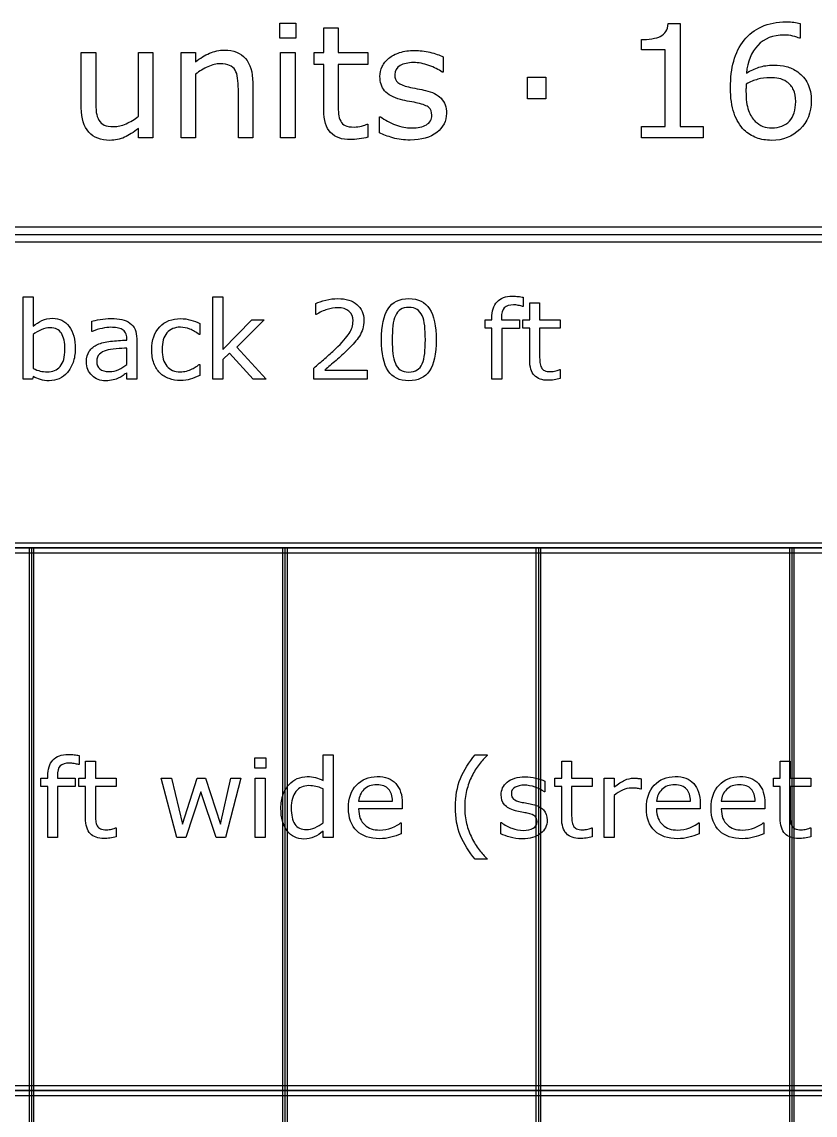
# Model space of a CAD drawing. Extents: x -13 to 750, y 12 to 2314.
# Drawn here: x 154.2 to 219.9, y 1644.9 to 1735.5 of the extents above; entities that cross this region are included whole.
import ezdxf

# ---------------------------------------------------------------- set-up
doc = ezdxf.new("R2010")
doc.units = 0
doc.layers.get('0').update_dxf_attribs({"linetype": 'CONTINUOUS'})

msp = doc.modelspace()

# ---------------------------------------------------------------- linework, layer by layer
at = {"color": 7}
for points in [[(176.90918, 1734.16734), (175.56348, 1734.16734), (175.56348, 1735.40514), (176.90918, 1735.40514)], [(176.83301, 1725.89), (175.63965, 1725.89), (175.63965, 1732.98033), (176.83301, 1732.98033)], [(197.60889, 1729.13367), (196.0918, 1729.13367), (196.0918, 1730.93006), (197.60889, 1730.93006)], [(219.60983, 1728.95598)], [(189.38232, 1727.93397)], [(43.400391, 1718.48961), (43.400391, 1266.2904), (268.59961, 1266.2904), (268.59961, 1718.48961)], [(44, 1717.89), (268, 1717.89), (268, 1691.89), (44, 1691.89)], [(44.599609, 1717.29039), (267.40039, 1717.29039), (267.40039, 1267.4896), (44.599609, 1267.4896)], [(174.45483, 1705.89), (173.36499, 1705.89), (171.39624, 1708.03893), (170.86011, 1707.52916), (170.86011, 1705.89), (170.03394, 1705.89), (170.03394, 1712.72789), (170.86011, 1712.72789), (170.86011, 1708.34215), (173.24634, 1710.79869), (174.28784, 1710.79869), (172.00708, 1708.53111)], [(188.52612, 1709.16393)], [(157.7644, 1708.35967)], [(158.61694, 1708.3817)], [(162.89722, 1707.09852)], [(187.37035, 1707.16881)], [(43.599609, 1692.29039), (43.599609, 1646.48961), (268.40039, 1646.48961), (268.40039, 1692.29039)], [(44, 1691.89), (268, 1691.89), (268, 1646.89), (44, 1646.89)], [(154.80078, 1691.89), (154.80078, 1433.89), (155.19922, 1433.89), (155.19922, 1691.89)], [(175.80078, 1691.89), (175.80078, 1433.89), (176.19922, 1433.89), (176.19922, 1691.89)], [(196.80078, 1691.89), (196.80078, 1433.89), (197.19922, 1433.89), (197.19922, 1691.89)], [(217.80078, 1691.89), (217.80078, 1433.89), (218.19922, 1433.89), (218.19922, 1691.89)], [(44.400391, 1691.48961), (267.59961, 1691.48961), (267.59961, 1647.29039), (44.400391, 1647.29039)], [(174.42187, 1673.62047), (173.49023, 1673.62047), (173.49023, 1674.4774), (174.42187, 1674.4774)], [(172.34326, 1672.79869), (171.06445, 1667.89), (170.2998, 1667.89), (169.03857, 1671.67369), (167.78613, 1667.89), (167.02588, 1667.89), (165.73389, 1672.79869), (166.59521, 1672.79869), (167.49609, 1668.99742), (168.72217, 1672.79869), (169.40332, 1672.79869), (170.66016, 1668.99742), (171.5127, 1672.79869)], [(174.36914, 1667.89), (173.54297, 1667.89), (173.54297, 1672.79869), (174.36914, 1672.79869)], [(197.73047, 1669.30504)], [(179.15918, 1669.09847)], [(44, 1646.89), (268, 1646.89), (268, 1620.89), (44, 1620.89)]]:
    msp.add_lwpolyline(points, close=True, dxfattribs=at)
for points in [[(207.75244, 1735.37343), (208.73633, 1735.37343), (208.73633, 1726.85487), (210.66602, 1726.85487), (210.66602, 1725.89)], [(218.68945, 1735.37343), (218.68945, 1734.16103), (218.62595, 1734.16103)], [(179.21973, 1728.20694), (179.21973, 1731.97745), (178.41357, 1731.97745), (178.41357, 1732.98038), (179.21973, 1732.98038), (179.21973, 1735.01798), (180.41309, 1735.01798), (180.41309, 1732.98038), (182.87598, 1732.98038), (182.87598, 1731.97745), (180.41309, 1731.97745), (180.41309, 1728.7465)], [(210.66602, 1725.89), (205.5498, 1725.89), (205.5498, 1726.85484), (207.51758, 1726.85484), (207.51758, 1733.1898), (205.5498, 1733.1898), (205.5498, 1734.05309)], [(159.12305, 1728.37828), (159.12305, 1732.98033), (160.31641, 1732.98033), (160.31641, 1728.94322)], [(163.85842, 1727.68639), (163.85842, 1732.98033), (165.05178, 1732.98033), (165.05176, 1725.89)], [(168.59378, 1731.18395), (168.59378, 1725.89), (167.40042, 1725.89), (167.40042, 1732.98033), (168.59378, 1732.98033), (168.59378, 1732.19322)], [(189.10305, 1732.61854), (189.10305, 1731.34266), (189.03955, 1731.34266)], [(173.3291, 1725.89), (172.13574, 1725.89), (172.13574, 1729.92711)], [(173.32913, 1730.49205), (173.3291, 1725.89)], [(218.32168, 1728.90514), (218.32129, 1728.90512)], [(183.84082, 1726.31531), (183.84082, 1727.65467), (183.90432, 1727.65467)], [(165.05176, 1725.89), (163.8584, 1725.89), (163.8584, 1726.67711)], [(182.81251, 1727.02626), (182.87601, 1727.02626), (182.87598, 1725.9535)], [(155.12329, 1706.11847), (155.07056, 1705.89), (154.29712, 1705.89), (154.29712, 1712.72789), (155.12329, 1712.72789), (155.12329, 1710.28453)], [(195.7376, 1712.68394), (195.73755, 1711.92809)], [(178.59009, 1711.23814), (178.54619, 1711.23814), (178.54619, 1712.161)], [(195.73755, 1711.92809), (195.69365, 1711.92809)], [(196.27808, 1707.49405), (196.27808, 1710.10441), (195.71997, 1710.10441), (195.71997, 1710.79874), (196.27808, 1710.79874), (196.27808, 1712.20939), (197.10425, 1712.20939), (197.10425, 1710.79874), (198.80933, 1710.79874), (198.80933, 1710.10441), (197.10425, 1710.10441), (197.10425, 1707.86759)], [(193.94024, 1710.96564), (193.94024, 1710.79865), (195.42998, 1710.79865), (195.42998, 1710.10432), (193.9666, 1710.10432), (193.9666, 1705.89), (193.14043, 1705.89), (193.14043, 1710.10436), (192.58233, 1710.10436), (192.58233, 1710.79869), (193.14043, 1710.79869), (193.14043, 1710.96129)], [(160.02759, 1709.85392), (159.98369, 1709.85392), (159.98369, 1710.69327)], [(168.9397, 1710.50426), (168.9397, 1709.5858), (168.8958, 1709.5858)], [(155.12329, 1709.59012), (155.12329, 1706.77762)], [(162.89722, 1709.13317), (162.89722, 1709.26062)], [(163.71904, 1709.22109), (163.71899, 1705.89)], [(162.89722, 1707.0985), (162.89722, 1708.4652)], [(163.71899, 1705.89), (162.89722, 1705.89), (162.89722, 1706.41295)], [(168.8958, 1707.10728), (168.9397, 1707.10728), (168.9397, 1706.19762)], [(182.81323, 1705.89), (178.38354, 1705.89), (178.38354, 1706.80846)], [(179.29324, 1706.64146), (182.81326, 1706.64146), (182.81323, 1705.89)], [(198.7654, 1706.67664), (198.8093, 1706.67664), (198.80933, 1705.93395)], [(155, 1691.89), (155, 1433.89)], [(176, 1691.89), (176, 1433.89)], [(197, 1691.89), (197, 1433.89)], [(218, 1691.89), (218, 1433.89)], [(158.9356, 1674.68394), (158.93555, 1673.92805)], [(179.15918, 1672.60093), (179.15918, 1674.72788), (179.98535, 1674.72788), (179.98535, 1667.89)], [(191.7583, 1674.72789), (192.76465, 1674.72789), (192.76465, 1674.68399)], [(158.93555, 1673.92805), (158.89165, 1673.92805)], [(159.47607, 1669.49401), (159.47607, 1672.10437), (158.91797, 1672.10437), (158.91797, 1672.7987), (159.47607, 1672.7987), (159.47607, 1674.20935), (160.30225, 1674.20935), (160.30225, 1672.7987), (162.00732, 1672.7987), (162.00732, 1672.10437), (160.30225, 1672.10437), (160.30225, 1669.86755)], [(198.93018, 1669.49405), (198.93018, 1672.10441), (198.37207, 1672.10441), (198.37207, 1672.79874), (198.93018, 1672.79874), (198.93018, 1674.20939), (199.75635, 1674.20939), (199.75635, 1672.79874), (201.46143, 1672.79874), (201.46143, 1672.10441), (199.75635, 1672.10441), (199.75635, 1669.86759)], [(217.04004, 1669.49405), (217.04004, 1672.10441), (216.48193, 1672.10441), (216.48193, 1672.79874), (217.04004, 1672.79874), (217.04004, 1674.20939), (217.86621, 1674.20939), (217.86621, 1672.79874), (219.57129, 1672.79874), (219.57129, 1672.10441), (217.86621, 1672.10441), (217.86621, 1669.86759)], [(157.13823, 1672.9656), (157.13823, 1672.79861), (158.62798, 1672.79861), (158.62798, 1672.10428), (157.1646, 1672.10428), (157.1646, 1667.89), (156.33843, 1667.89), (156.33843, 1672.10436), (155.78032, 1672.10436), (155.78032, 1672.79869), (156.33843, 1672.79869), (156.33843, 1672.96129)], [(203.2852, 1671.37486), (203.2852, 1667.89), (202.45902, 1667.89), (202.45902, 1672.79869), (203.2852, 1672.79869), (203.2852, 1672.07359)], [(205.52201, 1672.74599), (205.52197, 1671.89781)], [(179.15918, 1669.0985), (179.15918, 1671.91539)], [(197.53716, 1672.54822), (197.53716, 1671.66492), (197.49316, 1671.66492)], [(205.52197, 1671.89781), (205.47807, 1671.89781)], [(182.10352, 1670.89146), (184.91602, 1670.89146)], [(185.72021, 1670.25865), (182.10352, 1670.25865)], [(185.72016, 1670.70689), (185.72021, 1670.25865)], [(206.79199, 1670.89146), (209.60449, 1670.89146)], [(210.40869, 1670.25865), (206.79199, 1670.25865)], [(210.40865, 1670.70689), (210.40869, 1670.25865)], [(212.15332, 1670.89146), (214.96582, 1670.89146)], [(215.77002, 1670.25865), (212.15332, 1670.25865)], [(215.76997, 1670.70689), (215.77002, 1670.25865)], [(161.96341, 1668.6766), (162.00731, 1668.6766), (162.00732, 1667.93391)], [(179.98535, 1667.89), (179.15918, 1667.89), (179.15918, 1668.40416)], [(185.57959, 1669.08971), (185.62349, 1669.08971), (185.62349, 1668.18883)], [(193.89404, 1668.18443), (193.89404, 1669.11168), (193.93804, 1669.11168)], [(201.4175, 1668.67664), (201.4614, 1668.67664), (201.46143, 1667.93395)], [(210.26807, 1669.08971), (210.31197, 1669.08971), (210.31197, 1668.18883)], [(215.62939, 1669.08971), (215.67329, 1669.08971), (215.67329, 1668.18883)], [(219.52736, 1668.67664), (219.57126, 1668.67664), (219.57129, 1667.93395)], [(192.76465, 1666.07945), (191.7583, 1666.07945)], [(192.76465, 1666.12344), (192.76465, 1666.07945)]]:
    msp.add_lwpolyline(points, dxfattribs=at)
for points in [[(207.55566, 1734.71327), (207.66992, 1734.87831), (207.735513, 1735.098363), (207.75244, 1735.37343)], [(215.49023, 1735.11314), (216.07845, 1735.383973), (216.763997, 1735.51939), (217.54687, 1735.51939)], [(217.54687, 1735.51939), (217.79655, 1735.51939), (218.006023, 1735.508823), (218.17529, 1735.48769)], [(218.17529, 1735.48769), (218.344563, 1735.466557), (218.51595, 1735.42847), (218.68945, 1735.37343)], [(207.09863, 1734.31337), (207.29329, 1734.419163), (207.445633, 1734.552463), (207.55566, 1734.71327)], [(214.04932, 1733.99596), (214.421713, 1734.474147), (214.902017, 1734.84654), (215.49023, 1735.11314)], [(217.35642, 1734.42766), (216.446587, 1734.42766), (215.720837, 1734.142013), (215.17917, 1733.57072)], [(218.0864, 1734.33876), (217.84942, 1734.398027), (217.606093, 1734.42766), (217.35642, 1734.42766)], [(205.5498, 1734.05309), (205.816407, 1734.05309), (206.102053, 1734.074257), (206.40674, 1734.11659)], [(206.40674, 1734.11659), (206.711427, 1734.163123), (206.942057, 1734.228717), (207.09863, 1734.31337)], [(213.18604, 1732.26939), (213.368, 1732.916857), (213.65576, 1733.49238), (214.04932, 1733.99596)], [(215.17917, 1733.57072), (214.637503, 1733.003667), (214.322237, 1732.2356), (214.23337, 1731.26652)], [(218.62595, 1734.16103), (218.507457, 1734.224497), (218.327607, 1734.28374), (218.0864, 1734.33876)], [(168.59378, 1732.19322), (168.966173, 1732.50214), (169.351263, 1732.743353), (169.74905, 1732.91686)], [(169.74905, 1732.91686), (170.146837, 1733.09036), (170.555203, 1733.17711), (170.97415, 1733.17711)], [(170.97415, 1733.17711), (171.740103, 1733.17711), (172.324087, 1732.946477), (172.7261, 1732.48521)], [(184.60256, 1732.50428), (184.83954, 1732.703173), (185.139997, 1732.859747), (185.50393, 1732.974)], [(185.50393, 1732.974), (185.87209, 1733.092493), (186.28257, 1733.15174), (186.73537, 1733.15174)], [(186.73537, 1733.15174), (187.15855, 1733.15174), (187.58596, 1733.098843), (188.0176, 1732.99305)], [(188.0176, 1732.99305), (188.453473, 1732.891483), (188.81529, 1732.766647), (189.10305, 1732.61854)], [(169.61575, 1731.79967), (169.260283, 1731.638863), (168.919627, 1731.433623), (168.59378, 1731.18395)], [(170.63773, 1732.04088), (170.311883, 1732.04088), (169.971223, 1731.960477), (169.61575, 1731.79967)], [(171.41214, 1731.90758), (171.213247, 1731.996447), (170.95511, 1732.04088), (170.63773, 1732.04088)], [(171.86917, 1731.51402), (171.763377, 1731.69176), (171.611033, 1731.822947), (171.41214, 1731.90758)], [(172.7261, 1732.48521), (173.12812, 1732.02395), (173.32913, 1731.359563), (173.32913, 1730.49205)], [(183.87258, 1730.98719), (183.87258, 1731.279183), (183.931823, 1731.554247), (184.05031, 1731.81238)], [(184.05031, 1731.81238), (184.17303, 1732.07052), (184.357113, 1732.301153), (184.60256, 1732.50428)], [(185.54199, 1731.88856), (185.241537, 1731.72352), (185.09131, 1731.47596), (185.09131, 1731.14588)], [(186.64648, 1732.14246), (186.210613, 1732.14246), (185.84245, 1732.057827), (185.54199, 1731.88856)], [(187.92871, 1731.9076), (187.492837, 1732.064173), (187.065427, 1732.14246), (186.64648, 1732.14246)], [(189.03955, 1731.34266), (188.734863, 1731.56694), (188.364583, 1731.755253), (187.92871, 1731.9076)], [(212.91943, 1730.04137), (212.91943, 1730.879257), (213.0083, 1731.62193), (213.18604, 1732.26939)], [(214.23337, 1731.26652), (214.588837, 1731.482347), (214.937957, 1731.64527), (215.28073, 1731.75529)], [(215.28073, 1731.75529), (215.627737, 1731.86955), (216.02764, 1731.92668), (216.48044, 1731.92668)], [(216.48044, 1731.92668), (216.88246, 1731.92668), (217.235813, 1731.888593), (217.5405, 1731.81242)], [(217.5405, 1731.81242), (217.84942, 1731.74048), (218.164687, 1731.59237), (218.4863, 1731.36809)], [(172.07864, 1730.84117), (172.040573, 1731.12893), (171.97075, 1731.353213), (171.86917, 1731.51402)], [(172.13574, 1729.92711), (172.13574, 1730.252957), (172.116707, 1730.557643), (172.07864, 1730.84117)], [(184.25979, 1729.80652), (184.00165, 1730.12814), (183.87258, 1730.521697), (183.87258, 1730.98719)], [(185.09131, 1731.14588), (185.09131, 1730.853887), (185.182293, 1730.633833), (185.36426, 1730.48572)], [(216.18213, 1730.88561), (215.82243, 1730.88561), (215.48812, 1730.84329), (215.1792, 1730.75865)], [(216.9248, 1730.82211), (216.687827, 1730.864443), (216.44027, 1730.88561), (216.18213, 1730.88561)], [(217.57227, 1730.55551), (217.377603, 1730.690923), (217.16178, 1730.77979), (216.9248, 1730.82211)], [(218.4863, 1731.36809), (218.858693, 1731.10995), (219.13799, 1730.784103), (219.32419, 1730.39055)], [(185.36426, 1730.48572), (185.541993, 1730.337613), (185.829753, 1730.21701), (186.22754, 1730.12391)], [(186.22754, 1730.12391), (186.447593, 1730.07311), (186.693037, 1730.022327), (186.96387, 1729.97156)], [(186.96387, 1729.97156), (187.23893, 1729.92076), (187.467443, 1729.87421), (187.64941, 1729.83191)], [(213.21143, 1727.94664), (213.016763, 1728.526393), (212.91943, 1729.224637), (212.91943, 1730.04137)], [(214.20805, 1730.09215), (214.20405, 1730.007517), (214.20205, 1729.899607), (214.20205, 1729.76842)], [(214.22705, 1730.3651), (214.218583, 1730.272), (214.21225, 1730.181017), (214.20805, 1730.09215)], [(215.1792, 1730.75865), (214.87028, 1730.674017), (214.552897, 1730.542833), (214.22705, 1730.3651)], [(218.14355, 1729.88266), (218.029297, 1730.140793), (217.83887, 1730.365077), (217.57227, 1730.55551)], [(218.32129, 1728.90512), (218.32129, 1729.298673), (218.262043, 1729.62452), (218.14355, 1729.88266)], [(219.32419, 1730.39055), (219.514617, 1729.996997), (219.60983, 1729.518807), (219.60983, 1728.95598)], [(185.58645, 1729.08289), (184.964377, 1729.24793), (184.522157, 1729.48914), (184.25979, 1729.80652)], [(186.32912, 1728.91785), (186.058287, 1728.96865), (185.81073, 1729.023663), (185.58645, 1729.08289)], [(187.64941, 1729.83191), (188.203777, 1729.704957), (188.631187, 1729.487023), (188.93164, 1729.17811)], [(188.93164, 1729.17811), (189.232093, 1728.864957), (189.38232, 1728.450243), (189.38232, 1727.93397)], [(214.20205, 1729.76842), (214.20205, 1729.0998), (214.26976, 1728.570827), (214.40518, 1728.1815)], [(219.60986, 1728.95592), (219.60986, 1727.995307), (219.292477, 1727.210313), (218.65771, 1726.60094)], [(159.74512, 1726.37242), (159.330407, 1726.829453), (159.12305, 1727.498073), (159.12305, 1728.37828)], [(160.31641, 1728.94322), (160.31641, 1728.58352), (160.333343, 1728.2746), (160.36721, 1728.01646)], [(179.78467, 1726.33439), (179.408043, 1726.72371), (179.21973, 1727.347893), (179.21973, 1728.20694)], [(180.41309, 1728.7465), (180.41309, 1728.3741), (180.421557, 1728.082107), (180.43849, 1727.87052)], [(186.99563, 1728.78455), (186.826357, 1728.822617), (186.604187, 1728.86705), (186.32912, 1728.91785)], [(187.92238, 1728.41639), (187.761573, 1728.56027), (187.452657, 1728.68299), (186.99563, 1728.78455)], [(188.16359, 1727.78162), (188.16359, 1728.06092), (188.083187, 1728.27251), (187.92238, 1728.41639)], [(214.40518, 1728.1815), (214.544827, 1727.796413), (214.735253, 1727.491727), (214.97646, 1727.26744)], [(217.79482, 1727.28648), (218.14606, 1727.663113), (218.32168, 1728.202667), (218.32168, 1728.90514)], [(160.36721, 1728.01646), (160.401077, 1727.76256), (160.473017, 1727.544627), (160.58303, 1727.36266)], [(160.58303, 1727.36266), (160.697283, 1727.17646), (160.845393, 1727.041043), (161.02736, 1726.95641)], [(162.8301, 1727.07066), (163.19826, 1727.231473), (163.541033, 1727.436717), (163.85842, 1727.68639)], [(180.43849, 1727.87052), (180.455423, 1727.66316), (180.514667, 1727.468497), (180.61622, 1727.28653)], [(180.61622, 1727.28653), (180.70932, 1727.117263), (180.836273, 1726.992427), (180.99708, 1726.91202)], [(183.90432, 1727.65467), (184.280947, 1727.371143), (184.69989, 1727.144743), (185.16115, 1726.97547)], [(187.71926, 1726.98182), (188.01548, 1727.151087), (188.16359, 1727.417687), (188.16359, 1727.78162)], [(189.38232, 1727.93397), (189.38232, 1727.286503), (189.113603, 1726.755413), (188.57617, 1726.3407)], [(214.05566, 1726.55016), (213.691733, 1726.901393), (213.410323, 1727.366887), (213.21143, 1727.94664)], [(214.97646, 1727.26744), (215.171127, 1727.08124), (215.3806, 1726.943707), (215.60488, 1726.85484)], [(216.34756, 1726.72789), (216.961167, 1726.72789), (217.443587, 1726.914087), (217.79482, 1727.28648)], [(161.48437, 1725.69322), (160.739583, 1725.69322), (160.159833, 1725.91962), (159.74512, 1726.37242)], [(161.02736, 1726.95641), (161.209327, 1726.87177), (161.473813, 1726.82945), (161.82082, 1726.82945)], [(161.82082, 1726.82945), (162.12974, 1726.82945), (162.466167, 1726.909853), (162.8301, 1727.07066)], [(163.8584, 1726.67711), (163.45638, 1726.35973), (163.071287, 1726.116403), (162.70312, 1725.94713)], [(181.43506, 1725.7504), (180.711427, 1725.7504), (180.161297, 1725.945063), (179.78467, 1726.33439)], [(180.99708, 1726.91202), (181.16212, 1726.835847), (181.411793, 1726.79776), (181.7461, 1726.79776)], [(181.7461, 1726.79776), (181.940767, 1726.79776), (182.143893, 1726.82526), (182.35548, 1726.88026)], [(182.35548, 1726.88026), (182.567067, 1726.939527), (182.71941, 1726.988193), (182.81251, 1727.02626)], [(184.93896, 1725.90272), (184.503093, 1726.029673), (184.137047, 1726.167203), (183.84082, 1726.31531)], [(185.16115, 1726.97547), (185.622417, 1726.81043), (186.064637, 1726.72791), (186.48781, 1726.72791)], [(188.57617, 1726.3407), (188.04297, 1725.925987), (187.31299, 1725.71863), (186.38623, 1725.71863)], [(186.48781, 1726.72791), (187.01255, 1726.72791), (187.423033, 1726.812547), (187.71926, 1726.98182)], [(215.06494, 1725.90904), (214.68408, 1726.05292), (214.347653, 1726.266627), (214.05566, 1726.55016)], [(215.60488, 1726.85484), (215.8334, 1726.770207), (216.08096, 1726.72789), (216.34756, 1726.72789)], [(218.65771, 1726.60094), (218.027177, 1725.995793), (217.252763, 1725.69322), (216.33447, 1725.69322)], [(162.70312, 1725.94713), (162.33496, 1725.777857), (161.92871, 1725.69322), (161.48437, 1725.69322)], [(182.13965, 1725.8075), (181.877277, 1725.769433), (181.642413, 1725.7504), (181.43506, 1725.7504)], [(182.87598, 1725.9535), (182.651693, 1725.894233), (182.40625, 1725.845567), (182.13965, 1725.8075)], [(186.38623, 1725.71863), (185.86149, 1725.71863), (185.379067, 1725.779993), (184.93896, 1725.90272)], [(216.33447, 1725.69322), (215.868977, 1725.69322), (215.4458, 1725.76516), (215.06494, 1725.90904)], [(193.57549, 1712.30162), (193.86553, 1712.6151), (194.284477, 1712.77184), (194.83233, 1712.77184)], [(194.83233, 1712.77184), (195.016897, 1712.77184), (195.182423, 1712.76304), (195.32891, 1712.74544)], [(195.32891, 1712.74544), (195.478323, 1712.72784), (195.614553, 1712.70734), (195.7376, 1712.68394)], [(178.54619, 1712.161), (178.754197, 1712.263533), (179.031053, 1712.357283), (179.37676, 1712.44225)], [(179.37676, 1712.44225), (179.725393, 1712.52721), (180.062307, 1712.56969), (180.3875, 1712.56969)], [(180.36548, 1711.80943), (180.09888, 1711.80943), (179.810307, 1711.762557), (179.49976, 1711.66881)], [(181.30151, 1711.51939), (181.078857, 1711.71275), (180.766847, 1711.80943), (180.36548, 1711.80943)], [(180.3875, 1712.56969), (181.0584, 1712.56969), (181.58428, 1712.40709), (181.96514, 1712.08189)], [(181.96514, 1712.08189), (182.346, 1711.75963), (182.53643, 1711.321643), (182.53643, 1710.76793)], [(183.99976, 1709.15514), (183.99976, 1710.318227), (184.182863, 1711.176623), (184.54907, 1711.73033)], [(184.54907, 1711.73033), (184.915283, 1712.28697), (185.486573, 1712.56529), (186.26294, 1712.56529)], [(186.26294, 1711.8402), (185.987547, 1711.8402), (185.75903, 1711.78307), (185.57739, 1711.66881)], [(186.26294, 1712.56529), (187.048093, 1712.56529), (187.620847, 1712.282577), (187.9812, 1711.71715)], [(186.94409, 1711.66881), (186.76831, 1711.78307), (186.54126, 1711.8402), (186.26294, 1711.8402)], [(193.14043, 1710.96129), (193.14043, 1711.544297), (193.28545, 1711.991073), (193.57549, 1712.30162)], [(194.17754, 1711.81379), (194.01934, 1711.658517), (193.94024, 1711.3758), (193.94024, 1710.96564)], [(194.95098, 1712.05109), (194.596487, 1712.05109), (194.338673, 1711.97199), (194.17754, 1711.81379)], [(195.3377, 1712.00719), (195.191213, 1712.036457), (195.062307, 1712.05109), (194.95098, 1712.05109)], [(195.69365, 1711.92809), (195.60283, 1711.954423), (195.48418, 1711.98079), (195.3377, 1712.00719)], [(155.86157, 1710.75035), (156.122317, 1710.873397), (156.415287, 1710.93492), (156.74048, 1710.93492)], [(156.74048, 1710.93492), (157.32056, 1710.93492), (157.77759, 1710.712263), (158.11157, 1710.26695)], [(159.98369, 1710.69327), (160.144823, 1710.737203), (160.377733, 1710.785543), (160.68242, 1710.83829)], [(160.68242, 1710.83829), (160.987107, 1710.891023), (161.2874, 1710.91739), (161.5833, 1710.91739)], [(161.5833, 1710.91739), (161.929007, 1710.91739), (162.2293, 1710.88809), (162.48418, 1710.82949)], [(162.48418, 1710.82949), (162.741993, 1710.773823), (162.96465, 1710.677143), (163.15215, 1710.53945)], [(165.61743, 1710.2274), (166.059817, 1710.684433), (166.642827, 1710.91295), (167.36646, 1710.91295)], [(167.36646, 1710.91295), (167.647707, 1710.91295), (167.923097, 1710.8734), (168.19263, 1710.7943)], [(179.49976, 1711.66881), (179.189213, 1711.575057), (178.88599, 1711.4315), (178.59009, 1711.23814)], [(181.63989, 1710.72398), (181.63989, 1711.063827), (181.527097, 1711.328963), (181.30151, 1711.51939)], [(185.15112, 1711.15025), (185.051513, 1710.933457), (184.982667, 1710.650743), (184.94458, 1710.30211)], [(185.57739, 1711.66881), (185.398683, 1711.55455), (185.256593, 1711.381697), (185.15112, 1711.15025)], [(187.36597, 1711.15904), (187.26343, 1711.384627), (187.122803, 1711.55455), (186.94409, 1711.66881)], [(187.5769, 1710.32408), (187.541767, 1710.652207), (187.471457, 1710.930527), (187.36597, 1711.15904)], [(187.9812, 1711.71715), (188.34448, 1711.15465), (188.52612, 1710.303577), (188.52612, 1709.16393)], [(155.12329, 1710.28453), (155.354737, 1710.474963), (155.60083, 1710.630237), (155.86157, 1710.75035)], [(155.80884, 1709.99002), (155.562747, 1709.88748), (155.33423, 1709.75418), (155.12329, 1709.59012)], [(156.53833, 1710.14822), (156.298097, 1710.14822), (156.054933, 1710.095487), (155.80884, 1709.99002)], [(157.47437, 1709.69119), (157.28101, 1709.995877), (156.968997, 1710.14822), (156.53833, 1710.14822)], [(158.11157, 1710.26695), (158.448483, 1709.821637), (158.61694, 1709.19322), (158.61694, 1708.3817)], [(160.85376, 1710.10001), (160.58716, 1710.044343), (160.31177, 1709.962313), (160.02759, 1709.85392)], [(161.57886, 1710.18791), (161.36206, 1710.18791), (161.12036, 1710.15861), (160.85376, 1710.10001)], [(162.09302, 1710.15271), (161.928953, 1710.176177), (161.757567, 1710.18791), (161.57886, 1710.18791)], [(162.51489, 1710.01647), (162.397703, 1710.083857), (162.25708, 1710.12927), (162.09302, 1710.15271)], [(162.79614, 1709.72644), (162.731673, 1709.849487), (162.637923, 1709.946163), (162.51489, 1710.01647)], [(163.15215, 1710.53945), (163.336723, 1710.40469), (163.477347, 1710.230373), (163.57402, 1710.0165)], [(163.57402, 1710.0165), (163.6707, 1709.802633), (163.71904, 1709.537497), (163.71904, 1709.22109)], [(164.95825, 1708.33775), (164.95825, 1709.14049), (165.177977, 1709.770373), (165.61743, 1710.2274)], [(167.33135, 1710.19664), (166.862597, 1710.19664), (166.49199, 1710.038437), (166.21953, 1709.72203)], [(168.11358, 1710.03844), (167.846973, 1710.143907), (167.58623, 1710.19664), (167.33135, 1710.19664)], [(168.8958, 1709.5858), (168.643847, 1709.782087), (168.383107, 1709.932967), (168.11358, 1710.03844)], [(168.19263, 1710.7943), (168.46509, 1710.715193), (168.714113, 1710.618513), (168.9397, 1710.50426)], [(181.32788, 1709.68248), (181.535887, 1710.004747), (181.63989, 1710.351913), (181.63989, 1710.72398)], [(182.43973, 1710.0692), (182.378197, 1709.855333), (182.28591, 1709.65172), (182.16287, 1709.45836)], [(182.53643, 1710.76793), (182.53643, 1710.518903), (182.504197, 1710.285993), (182.43973, 1710.0692)], [(184.94458, 1710.30211), (184.909447, 1709.953477), (184.89188, 1709.571153), (184.89188, 1709.15514)], [(187.634, 1709.16393), (187.634, 1709.609237), (187.614967, 1709.995953), (187.5769, 1710.32408)], [(157.7644, 1708.35965), (157.7644, 1708.945583), (157.667723, 1709.38943), (157.47437, 1709.69119)], [(160.47144, 1708.75964), (160.770267, 1708.891473), (161.129153, 1708.98083), (161.5481, 1709.02771)], [(161.5481, 1709.02771), (161.96704, 1709.074577), (162.416747, 1709.10973), (162.89722, 1709.13317)], [(162.89722, 1709.26062), (162.89722, 1709.44812), (162.863527, 1709.603393), (162.79614, 1709.72644)], [(166.21953, 1709.72203), (165.950003, 1709.408557), (165.81524, 1708.94713), (165.81524, 1708.33775)], [(180.17212, 1708.38609), (180.73462, 1708.931017), (181.119873, 1709.363147), (181.32788, 1709.68248)], [(182.16287, 1709.45836), (182.048617, 1709.27672), (181.91385, 1709.09801), (181.75857, 1708.92223)], [(184.54028, 1706.58873), (184.179933, 1707.14537), (183.99976, 1708.00084), (183.99976, 1709.15514)], [(184.89188, 1709.15514), (184.89188, 1708.698107), (184.90798, 1708.31578), (184.94018, 1708.00816)], [(187.5769, 1708.00377), (187.614967, 1708.326037), (187.634, 1708.712757), (187.634, 1709.16393)], [(188.52612, 1709.16393), (188.52612, 1707.989123), (188.34155, 1707.12633), (187.97241, 1706.57555)], [(157.37329, 1706.94463), (157.63403, 1707.246383), (157.7644, 1707.718063), (157.7644, 1708.35967)], [(158.61694, 1708.38165), (158.61694, 1707.97149), (158.558347, 1707.60235), (158.44116, 1707.27423)], [(159.54858, 1707.31384), (159.54858, 1707.685907), (159.627683, 1707.9862), (159.78589, 1708.21472)], [(159.78589, 1708.21472), (159.947023, 1708.446167), (160.17554, 1708.627807), (160.47144, 1708.75964)], [(161.19653, 1708.27186), (160.95923, 1708.204473), (160.767337, 1708.099003), (160.62085, 1707.95545)], [(162.00513, 1708.3993), (161.665283, 1708.370033), (161.39575, 1708.327553), (161.19653, 1708.27186)], [(162.89722, 1708.4652), (162.645267, 1708.450533), (162.347903, 1708.428567), (162.00513, 1708.3993)], [(165.13403, 1707.20836), (165.016843, 1707.530627), (164.95825, 1707.90709), (164.95825, 1708.33775)], [(165.81524, 1708.33775), (165.81524, 1707.745957), (165.947073, 1707.29039), (166.21074, 1706.97105)], [(179.3064, 1707.59947), (179.616947, 1707.863143), (179.90552, 1708.12535), (180.17212, 1708.38609)], [(181.20047, 1708.33775), (180.88699, 1708.030137), (180.56326, 1707.73131), (180.22928, 1707.44127)], [(181.75857, 1708.92223), (181.60623, 1708.746443), (181.420197, 1708.551617), (181.20047, 1708.33775)], [(158.44116, 1707.27423), (158.326907, 1706.946103), (158.171633, 1706.670713), (157.97534, 1706.44806)], [(160.01001, 1706.19323), (159.70239, 1706.486203), (159.54858, 1706.85974), (159.54858, 1707.31384)], [(160.62085, 1707.95545), (160.474363, 1707.814823), (160.40112, 1707.62), (160.40112, 1707.37098)], [(160.40112, 1707.37098), (160.40112, 1707.089727), (160.486083, 1706.877323), (160.65601, 1706.73377)], [(165.63062, 1706.40855), (165.416747, 1706.61949), (165.251217, 1706.886093), (165.13403, 1707.20836)], [(178.38354, 1706.80846), (178.69116, 1707.072127), (178.99878, 1707.335797), (179.3064, 1707.59947)], [(180.22928, 1707.44127), (179.895293, 1707.154163), (179.58328, 1706.88756), (179.29324, 1706.64146)], [(184.94018, 1708.00816), (184.97238, 1707.700547), (185.041227, 1707.425157), (185.14672, 1707.18199)], [(187.37036, 1707.16881), (187.4729, 1707.406117), (187.541747, 1707.684437), (187.5769, 1708.00377)], [(196.66919, 1706.19767), (196.40845, 1706.467197), (196.27808, 1706.899323), (196.27808, 1707.49405)], [(197.10425, 1707.86759), (197.10425, 1707.609777), (197.110117, 1707.407627), (197.12185, 1707.26114)], [(197.12185, 1707.26114), (197.133583, 1707.117587), (197.174597, 1706.982823), (197.24489, 1706.85685)], [(155.12329, 1706.77762), (155.357663, 1706.672147), (155.558347, 1706.598903), (155.72534, 1706.55789)], [(155.72534, 1706.55789), (155.89526, 1706.51689), (156.087157, 1706.49639), (156.30103, 1706.49639)], [(156.30103, 1706.49639), (156.758057, 1706.49639), (157.115477, 1706.645803), (157.37329, 1706.94463)], [(157.97534, 1706.44806), (157.767333, 1706.216613), (157.538817, 1706.042297), (157.28979, 1705.92511)], [(160.65601, 1706.73377), (160.82593, 1706.593143), (161.085207, 1706.52283), (161.43384, 1706.52283)], [(161.43384, 1706.52283), (161.72388, 1706.52283), (161.989017, 1706.578493), (162.22925, 1706.68982)], [(162.22925, 1706.68982), (162.469483, 1706.80408), (162.69214, 1706.940313), (162.89722, 1707.09852)], [(162.89722, 1706.41295), (162.823973, 1706.36315), (162.724363, 1706.292837), (162.59839, 1706.20201)], [(166.39087, 1705.93395), (166.09497, 1706.039417), (165.841553, 1706.197617), (165.63062, 1706.40855)], [(166.21074, 1706.97105), (166.477347, 1706.65465), (166.850883, 1706.49645), (167.33135, 1706.49645)], [(167.33135, 1706.49645), (167.498343, 1706.49645), (167.668263, 1706.518417), (167.84111, 1706.56235)], [(167.84111, 1706.56235), (168.013963, 1706.606283), (168.169237, 1706.663413), (168.30693, 1706.73374)], [(168.30693, 1706.73374), (168.42705, 1706.795273), (168.539843, 1706.859727), (168.64531, 1706.9271)], [(168.64531, 1706.9271), (168.750783, 1706.997413), (168.83428, 1707.057473), (168.8958, 1707.10728)], [(186.26294, 1705.75377), (185.477787, 1705.75377), (184.903567, 1706.03209), (184.54028, 1706.58873)], [(185.14672, 1707.18199), (185.2434, 1706.953477), (185.37963, 1706.77916), (185.55541, 1706.65904)], [(185.55541, 1706.65904), (185.734123, 1706.538927), (185.969963, 1706.47887), (186.26293, 1706.47887)], [(186.26293, 1706.47887), (186.538323, 1706.47887), (186.76684, 1706.535997), (186.94848, 1706.65025)], [(187.97241, 1706.57555), (187.606203, 1706.027697), (187.03638, 1705.75377), (186.26294, 1705.75377)], [(186.94848, 1706.65025), (187.13012, 1706.76451), (187.270743, 1706.937363), (187.37035, 1707.16881)], [(197.24489, 1706.85685), (197.309357, 1706.739663), (197.397247, 1706.653237), (197.50856, 1706.59757)], [(197.50856, 1706.59757), (197.62282, 1706.544837), (197.795673, 1706.51847), (198.02712, 1706.51847)], [(198.02712, 1706.51847), (198.161887, 1706.51847), (198.30251, 1706.537503), (198.44899, 1706.57557)], [(198.44899, 1706.57557), (198.595477, 1706.61657), (198.700947, 1706.65026), (198.7654, 1706.67664)], [(155.73853, 1705.85479), (155.530517, 1705.919257), (155.325437, 1706.00715), (155.12329, 1706.11847)], [(156.46802, 1705.75372), (156.1897, 1705.75372), (155.946537, 1705.78741), (155.73853, 1705.85479)], [(157.28979, 1705.92511), (157.04077, 1705.81085), (156.766847, 1705.75372), (156.46802, 1705.75372)], [(161.13501, 1705.75378), (160.69263, 1705.75378), (160.31763, 1705.900263), (160.01001, 1706.19323)], [(161.76343, 1705.82408), (161.584717, 1705.777213), (161.375243, 1705.75378), (161.13501, 1705.75378)], [(162.23804, 1705.99107), (162.10034, 1705.92369), (161.942137, 1705.868027), (161.76343, 1705.82408)], [(162.59839, 1706.20201), (162.475343, 1706.114123), (162.355227, 1706.04381), (162.23804, 1705.99107)], [(167.36646, 1705.78014), (167.011967, 1705.78014), (166.68677, 1705.83141), (166.39087, 1705.93395)], [(168.15308, 1705.89), (167.906987, 1705.81676), (167.64478, 1705.78014), (167.36646, 1705.78014)], [(168.9397, 1706.19762), (168.664307, 1706.06578), (168.4021, 1705.96324), (168.15308, 1705.89)], [(197.81177, 1705.79337), (197.31079, 1705.79337), (196.92993, 1705.928137), (196.66919, 1706.19767)], [(198.29956, 1705.83287), (198.11792, 1705.806537), (197.955323, 1705.79337), (197.81177, 1705.79337)], [(198.80933, 1705.93395), (198.654057, 1705.89295), (198.484133, 1705.859257), (198.29956, 1705.83287)], [(156.77349, 1674.30162), (157.06353, 1674.6151), (157.482473, 1674.77184), (158.03032, 1674.77184)], [(158.03032, 1674.77184), (158.214893, 1674.77184), (158.380423, 1674.76304), (158.52691, 1674.74544)], [(158.52691, 1674.74544), (158.676323, 1674.72784), (158.812553, 1674.70734), (158.9356, 1674.68394)], [(190.5498, 1672.78111), (190.836913, 1673.484237), (191.239747, 1674.133163), (191.7583, 1674.72789)], [(192.76465, 1674.68399), (192.527343, 1674.470117), (192.300293, 1674.222557), (192.0835, 1673.94131)], [(156.33843, 1672.96129), (156.33843, 1673.544297), (156.48345, 1673.991073), (156.77349, 1674.30162)], [(157.37554, 1673.81375), (157.217333, 1673.658477), (157.13823, 1673.37576), (157.13823, 1672.9656)], [(158.14898, 1674.05105), (157.794487, 1674.05105), (157.536673, 1673.97195), (157.37554, 1673.81375)], [(158.53569, 1674.00715), (158.38921, 1674.036417), (158.260307, 1674.05105), (158.14898, 1674.05105)], [(158.89165, 1673.92805), (158.80083, 1673.954383), (158.682177, 1673.98075), (158.53569, 1674.00715)], [(192.0835, 1673.94131), (191.869633, 1673.66299), (191.670413, 1673.337793), (191.48584, 1672.96572)], [(176.32471, 1672.24938), (176.52393, 1672.472033), (176.755373, 1672.641953), (177.01904, 1672.75914)], [(177.01904, 1672.75914), (177.285647, 1672.876327), (177.561037, 1672.93492), (177.84521, 1672.93492)], [(177.84521, 1672.93492), (178.103023, 1672.93492), (178.33154, 1672.907087), (178.53076, 1672.85142)], [(178.53076, 1672.85142), (178.72998, 1672.798687), (178.939453, 1672.71519), (179.15918, 1672.60093)], [(181.9189, 1672.2274), (182.358347, 1672.69908), (182.935493, 1672.93492), (183.65034, 1672.93492)], [(183.65034, 1672.93492), (184.312447, 1672.93492), (184.822213, 1672.74156), (185.17964, 1672.35484)], [(190.11914, 1670.40367), (190.11914, 1671.28551), (190.262693, 1672.07799), (190.5498, 1672.78111)], [(191.48584, 1672.96572), (191.31006, 1672.605373), (191.166507, 1672.208403), (191.05518, 1671.77481)], [(194.42144, 1672.46912), (194.5855, 1672.606813), (194.793507, 1672.715213), (195.04546, 1672.79432)], [(195.04546, 1672.79432), (195.30034, 1672.876347), (195.58452, 1672.91736), (195.898, 1672.91736)], [(195.898, 1672.91736), (196.190967, 1672.91736), (196.486863, 1672.88074), (196.78569, 1672.8075)], [(196.78569, 1672.8075), (197.08745, 1672.737187), (197.33794, 1672.65076), (197.53716, 1672.54822)], [(204.15092, 1672.6317), (204.402873, 1672.743027), (204.65922, 1672.79869), (204.91996, 1672.79869)], [(204.91996, 1672.79869), (205.063513, 1672.79869), (205.167517, 1672.79429), (205.23197, 1672.78549)], [(205.23197, 1672.78549), (205.296437, 1672.77949), (205.393117, 1672.766323), (205.52201, 1672.74599)], [(206.60738, 1672.2274), (207.046833, 1672.69908), (207.623983, 1672.93492), (208.33883, 1672.93492)], [(208.33883, 1672.93492), (209.000937, 1672.93492), (209.5107, 1672.74156), (209.86812, 1672.35484)], [(211.9687, 1672.2274), (212.408153, 1672.69908), (212.985303, 1672.93492), (213.70015, 1672.93492)], [(213.70015, 1672.93492), (214.362257, 1672.93492), (214.87202, 1672.74156), (215.22944, 1672.35484)], [(175.84131, 1671.41881), (175.961423, 1671.744003), (176.122557, 1672.02086), (176.32471, 1672.24938)], [(177.98584, 1672.17903), (177.522947, 1672.17903), (177.162597, 1672.017897), (176.90479, 1671.69563)], [(178.56152, 1672.12193), (178.38574, 1672.159997), (178.193847, 1672.17903), (177.98584, 1672.17903)], [(179.15918, 1671.91539), (178.936527, 1672.014997), (178.737307, 1672.083843), (178.56152, 1672.12193)], [(181.26411, 1670.31578), (181.26411, 1671.118513), (181.482373, 1671.75572), (181.9189, 1672.2274)], [(182.54736, 1671.86266), (182.28662, 1671.601913), (182.138673, 1671.27818), (182.10352, 1670.89146)], [(183.60645, 1672.25377), (183.164063, 1672.25377), (182.811033, 1672.1234), (182.54736, 1671.86266)], [(184.58643, 1671.89781), (184.372557, 1672.135117), (184.045897, 1672.25377), (183.60645, 1672.25377)], [(184.91602, 1670.89146), (184.913353, 1671.32506), (184.80349, 1671.66051), (184.58643, 1671.89781)], [(185.17964, 1672.35484), (185.539987, 1671.968127), (185.72016, 1671.41881), (185.72016, 1670.70689)], [(193.91607, 1671.41883), (193.91607, 1671.620977), (193.957083, 1671.811407), (194.03911, 1671.99012)], [(194.03911, 1671.99012), (194.12407, 1672.168827), (194.251513, 1672.328493), (194.42144, 1672.46912)], [(195.07178, 1672.04285), (194.863773, 1671.928597), (194.75977, 1671.75721), (194.75977, 1671.52869)], [(195.83643, 1672.21863), (195.53467, 1672.21863), (195.279787, 1672.160037), (195.07178, 1672.04285)], [(196.72412, 1672.05604), (196.42236, 1672.164433), (196.126463, 1672.21863), (195.83643, 1672.21863)], [(197.49316, 1671.66492), (197.282227, 1671.820193), (197.02588, 1671.950567), (196.72412, 1672.05604)], [(203.2852, 1672.07359), (203.61332, 1672.337263), (203.901893, 1672.5233), (204.15092, 1672.6317)], [(204.70902, 1671.98131), (204.45414, 1671.98131), (204.208047, 1671.92418), (203.97074, 1671.80992)], [(205.11772, 1671.95931), (205.00346, 1671.973977), (204.867227, 1671.98131), (204.70902, 1671.98131)], [(205.47807, 1671.89781), (205.355023, 1671.927077), (205.234907, 1671.947577), (205.11772, 1671.95931)], [(205.9526, 1670.31578), (205.9526, 1671.118513), (206.17086, 1671.75572), (206.60738, 1672.2274)], [(207.23584, 1671.86266), (206.9751, 1671.601913), (206.82715, 1671.27818), (206.79199, 1670.89146)], [(208.29492, 1672.25377), (207.85254, 1672.25377), (207.499513, 1672.1234), (207.23584, 1671.86266)], [(209.2749, 1671.89781), (209.061033, 1672.135117), (208.734373, 1672.25377), (208.29492, 1672.25377)], [(209.60449, 1670.89146), (209.601823, 1671.32506), (209.49196, 1671.66051), (209.2749, 1671.89781)], [(209.86812, 1672.35484), (210.228473, 1671.968127), (210.40865, 1671.41881), (210.40865, 1670.70689)], [(211.31391, 1670.31578), (211.31391, 1671.118513), (211.532173, 1671.75572), (211.9687, 1672.2274)], [(212.59717, 1671.86266), (212.336423, 1671.601913), (212.188473, 1671.27818), (212.15332, 1670.89146)], [(213.65625, 1672.25377), (213.21387, 1672.25377), (212.860843, 1672.1234), (212.59717, 1671.86266)], [(214.63623, 1671.89781), (214.422363, 1672.135117), (214.095703, 1672.25377), (213.65625, 1672.25377)], [(214.96582, 1670.89146), (214.963153, 1671.32506), (214.85329, 1671.66051), (214.63623, 1671.89781)], [(215.22944, 1672.35484), (215.589793, 1671.968127), (215.76997, 1671.41881), (215.76997, 1670.70689)], [(175.66553, 1670.30699), (175.66553, 1670.72301), (175.724123, 1671.093617), (175.84131, 1671.41881)], [(176.90479, 1671.69563), (176.646977, 1671.37337), (176.51807, 1670.91634), (176.51807, 1670.32454)], [(191.05518, 1671.77481), (190.94678, 1671.341217), (190.89258, 1670.884183), (190.89258, 1670.40371)], [(194.18413, 1670.60145), (194.005423, 1670.824103), (193.91607, 1671.096563), (193.91607, 1671.41883)], [(194.75977, 1671.52869), (194.75977, 1671.326543), (194.822757, 1671.1742), (194.94873, 1671.07166)], [(194.94873, 1671.07166), (195.071777, 1670.96912), (195.270997, 1670.885623), (195.54639, 1670.82117)], [(203.97074, 1671.80992), (203.73344, 1671.698593), (203.504927, 1671.553573), (203.2852, 1671.37486)], [(176.17969, 1668.43053), (175.836917, 1668.881703), (175.66553, 1669.50719), (175.66553, 1670.30699)], [(176.51807, 1670.32454), (176.51807, 1669.741533), (176.617677, 1669.297687), (176.81689, 1668.993)], [(181.94966, 1668.43492), (181.492627, 1668.877307), (181.26411, 1669.50426), (181.26411, 1670.31578)], [(182.10352, 1670.25865), (182.10352, 1669.956897), (182.14893, 1669.693227), (182.23975, 1669.46764)], [(190.5498, 1668.02623), (190.262693, 1668.729357), (190.11914, 1669.521837), (190.11914, 1670.40367)], [(190.89258, 1670.40371), (190.89258, 1669.902737), (190.945313, 1669.44424), (191.05078, 1669.02822)], [(195.10259, 1670.10047), (194.671923, 1670.21473), (194.36577, 1670.381723), (194.18413, 1670.60145)], [(195.61675, 1669.98621), (195.42925, 1670.021343), (195.257863, 1670.05943), (195.10259, 1670.10047)], [(195.54639, 1670.82117), (195.69873, 1670.786037), (195.86865, 1670.75088), (196.05615, 1670.7157)], [(196.05615, 1670.7157), (196.246583, 1670.680567), (196.404787, 1670.648333), (196.53076, 1670.619)], [(196.53076, 1670.619), (196.914553, 1670.531113), (197.210453, 1670.380237), (197.41846, 1670.16637)], [(197.41846, 1670.16637), (197.626467, 1669.94957), (197.73047, 1669.66246), (197.73047, 1669.30504)], [(206.63814, 1668.43492), (206.181113, 1668.877307), (205.9526, 1669.50426), (205.9526, 1670.31578)], [(206.79199, 1670.25865), (206.79199, 1669.956897), (206.8374, 1669.693227), (206.92822, 1669.46764)], [(211.99946, 1668.43492), (211.542427, 1668.877307), (211.31391, 1669.50426), (211.31391, 1670.31578)], [(212.15332, 1670.25865), (212.15332, 1669.956897), (212.19873, 1669.693227), (212.28955, 1669.46764)], [(159.86719, 1668.19763), (159.606443, 1668.467157), (159.47607, 1668.899283), (159.47607, 1669.49401)], [(160.30225, 1669.86755), (160.30225, 1669.609737), (160.308117, 1669.407587), (160.31985, 1669.2611)], [(160.31985, 1669.2611), (160.331583, 1669.117547), (160.3726, 1668.982783), (160.4429, 1668.85681)], [(182.23975, 1669.46764), (182.33057, 1669.24498), (182.45508, 1669.061873), (182.61328, 1668.91832)], [(196.07817, 1669.89391), (195.960983, 1669.920243), (195.807177, 1669.95101), (195.61675, 1669.98621)], [(196.71978, 1669.63902), (196.608447, 1669.738633), (196.394577, 1669.823597), (196.07817, 1669.89391)], [(196.57915, 1668.64586), (196.78423, 1668.763047), (196.88677, 1668.947617), (196.88677, 1669.19957)], [(196.88677, 1669.19957), (196.88677, 1669.39293), (196.831107, 1669.539413), (196.71978, 1669.63902)], [(197.73047, 1669.30504), (197.73047, 1668.8568), (197.544433, 1668.489123), (197.17236, 1668.20201)], [(199.32129, 1668.19767), (199.06055, 1668.467197), (198.93018, 1668.899323), (198.93018, 1669.49405)], [(199.75635, 1669.86759), (199.75635, 1669.609777), (199.762217, 1669.407627), (199.77395, 1669.26114)], [(199.77395, 1669.26114), (199.785683, 1669.117587), (199.826697, 1668.982823), (199.89699, 1668.85685)], [(206.92822, 1669.46764), (207.01904, 1669.24498), (207.143553, 1669.061873), (207.30176, 1668.91832)], [(212.28955, 1669.46764), (212.38037, 1669.24498), (212.504883, 1669.061873), (212.66309, 1668.91832)], [(217.43115, 1668.19767), (217.17041, 1668.467197), (217.04004, 1668.899323), (217.04004, 1669.49405)], [(217.86621, 1669.86759), (217.86621, 1669.609777), (217.872077, 1669.407627), (217.88381, 1669.26114)], [(217.88381, 1669.26114), (217.895543, 1669.117587), (217.93656, 1668.982823), (218.00686, 1668.85685)], [(160.4429, 1668.85681), (160.507367, 1668.739623), (160.595257, 1668.653197), (160.70657, 1668.59753)], [(160.70657, 1668.59753), (160.82083, 1668.544797), (160.993683, 1668.51843), (161.22513, 1668.51843)], [(161.22513, 1668.51843), (161.359897, 1668.51843), (161.50052, 1668.537463), (161.647, 1668.57553)], [(161.647, 1668.57553), (161.793487, 1668.61653), (161.898957, 1668.65022), (161.96341, 1668.6766)], [(177.57715, 1667.75377), (176.99121, 1667.75377), (176.52539, 1667.979357), (176.17969, 1668.43053)], [(176.81689, 1668.993), (177.01611, 1668.69124), (177.335447, 1668.54036), (177.7749, 1668.54036)], [(177.7749, 1668.54036), (178.009273, 1668.54036), (178.24658, 1668.59163), (178.48682, 1668.69417)], [(179.15918, 1668.40416), (178.921873, 1668.19908), (178.674313, 1668.039413), (178.4165, 1667.92516)], [(178.48682, 1668.69417), (178.727053, 1668.799637), (178.951173, 1668.934403), (179.15918, 1669.09847)], [(183.85688, 1667.77574), (183.042427, 1667.77574), (182.406687, 1667.995467), (181.94966, 1668.43492)], [(182.61328, 1668.91832), (182.765627, 1668.777693), (182.945803, 1668.672223), (183.15381, 1668.60191)], [(183.15381, 1668.60191), (183.364743, 1668.531603), (183.596187, 1668.49645), (183.84814, 1668.49645)], [(183.84814, 1668.49645), (184.182127, 1668.49645), (184.517577, 1668.562367), (184.85449, 1668.6942)], [(184.85449, 1668.6942), (185.194337, 1668.828967), (185.436037, 1668.960803), (185.57959, 1669.08971)], [(191.05078, 1669.02822), (191.15918, 1668.612207), (191.3042, 1668.2167), (191.48584, 1667.8417)], [(193.93804, 1669.11168), (194.19878, 1668.915393), (194.48882, 1668.758653), (194.80816, 1668.64146)], [(194.80816, 1668.64146), (195.127493, 1668.527207), (195.433643, 1668.47008), (195.72661, 1668.47008)], [(195.72661, 1668.47008), (196.08989, 1668.47008), (196.37407, 1668.528673), (196.57915, 1668.64586)], [(199.89699, 1668.85685), (199.961457, 1668.739663), (200.049347, 1668.653237), (200.16066, 1668.59757)], [(200.16066, 1668.59757), (200.27492, 1668.544837), (200.447773, 1668.51847), (200.67922, 1668.51847)], [(200.67922, 1668.51847), (200.813987, 1668.51847), (200.95461, 1668.537503), (201.10109, 1668.57557)], [(201.10109, 1668.57557), (201.247577, 1668.61657), (201.353047, 1668.65026), (201.4175, 1668.67664)], [(208.54537, 1667.77574), (207.730917, 1667.77574), (207.095173, 1667.995467), (206.63814, 1668.43492)], [(207.30176, 1668.91832), (207.4541, 1668.777693), (207.634277, 1668.672223), (207.84229, 1668.60191)], [(207.84229, 1668.60191), (208.053223, 1668.531603), (208.284667, 1668.49645), (208.53662, 1668.49645)], [(208.53662, 1668.49645), (208.870607, 1668.49645), (209.206057, 1668.562367), (209.54297, 1668.6942)], [(209.54297, 1668.6942), (209.88281, 1668.828967), (210.12451, 1668.960803), (210.26807, 1669.08971)], [(213.90669, 1667.77574), (213.092237, 1667.77574), (212.456493, 1667.995467), (211.99946, 1668.43492)], [(212.66309, 1668.91832), (212.81543, 1668.777693), (212.995603, 1668.672223), (213.20361, 1668.60191)], [(213.20361, 1668.60191), (213.41455, 1668.531603), (213.645997, 1668.49645), (213.89795, 1668.49645)], [(213.89795, 1668.49645), (214.231937, 1668.49645), (214.567387, 1668.562367), (214.9043, 1668.6942)], [(214.9043, 1668.6942), (215.24414, 1668.828967), (215.485837, 1668.960803), (215.62939, 1669.08971)], [(218.00686, 1668.85685), (218.071327, 1668.739663), (218.159217, 1668.653237), (218.27053, 1668.59757)], [(218.27053, 1668.59757), (218.384783, 1668.544837), (218.557633, 1668.51847), (218.78908, 1668.51847)], [(218.78908, 1668.51847), (218.923847, 1668.51847), (219.064473, 1668.537503), (219.21096, 1668.57557)], [(219.21096, 1668.57557), (219.35744, 1668.61657), (219.462907, 1668.65026), (219.52736, 1668.67664)], [(161.00977, 1667.79333), (160.50879, 1667.79333), (160.12793, 1667.928097), (159.86719, 1668.19763)], [(161.49756, 1667.83283), (161.31592, 1667.806497), (161.153323, 1667.79333), (161.00977, 1667.79333)], [(162.00732, 1667.93391), (161.852047, 1667.89291), (161.682127, 1667.859217), (161.49756, 1667.83283)], [(178.4165, 1667.92516), (178.158693, 1667.8109), (177.87891, 1667.75377), (177.57715, 1667.75377)], [(184.77095, 1667.89439), (184.48091, 1667.81529), (184.17622, 1667.77574), (183.85688, 1667.77574)], [(185.62349, 1668.18883), (185.345163, 1668.071643), (185.060983, 1667.973497), (184.77095, 1667.89439)], [(191.7583, 1666.07945), (191.239747, 1666.674177), (190.836913, 1667.323103), (190.5498, 1668.02623)], [(191.48584, 1667.8417), (191.66162, 1667.481347), (191.862303, 1667.15615), (192.08789, 1666.86611)], [(194.6543, 1667.89879), (194.35254, 1667.986683), (194.09912, 1668.081897), (193.89404, 1668.18443)], [(195.65625, 1667.77135), (195.29297, 1667.77135), (194.958987, 1667.81383), (194.6543, 1667.89879)], [(197.17236, 1668.20201), (196.80322, 1667.914903), (196.29785, 1667.77135), (195.65625, 1667.77135)], [(200.46387, 1667.79337), (199.96289, 1667.79337), (199.58203, 1667.928137), (199.32129, 1668.19767)], [(200.95166, 1667.83287), (200.77002, 1667.806537), (200.607423, 1667.79337), (200.46387, 1667.79337)], [(201.46143, 1667.93395), (201.306157, 1667.89295), (201.136233, 1667.859257), (200.95166, 1667.83287)], [(209.45943, 1667.89439), (209.16939, 1667.81529), (208.864703, 1667.77574), (208.54537, 1667.77574)], [(210.31197, 1668.18883), (210.03365, 1668.071643), (209.74947, 1667.973497), (209.45943, 1667.89439)], [(214.82075, 1667.89439), (214.53071, 1667.81529), (214.226023, 1667.77574), (213.90669, 1667.77574)], [(215.67329, 1668.18883), (215.39497, 1668.071643), (215.11079, 1667.973497), (214.82075, 1667.89439)], [(218.57373, 1667.79337), (218.072757, 1667.79337), (217.691897, 1667.928137), (217.43115, 1668.19767)], [(219.06152, 1667.83287), (218.87988, 1667.806537), (218.717283, 1667.79337), (218.57373, 1667.79337)], [(219.57129, 1667.93395), (219.416017, 1667.89295), (219.246093, 1667.859257), (219.06152, 1667.83287)], [(192.08789, 1666.86611), (192.313477, 1666.573143), (192.539063, 1666.325587), (192.76465, 1666.12344)]]:
    msp.add_open_spline(points, degree=3, dxfattribs=at)

doc.saveas('drawing.dxf')
